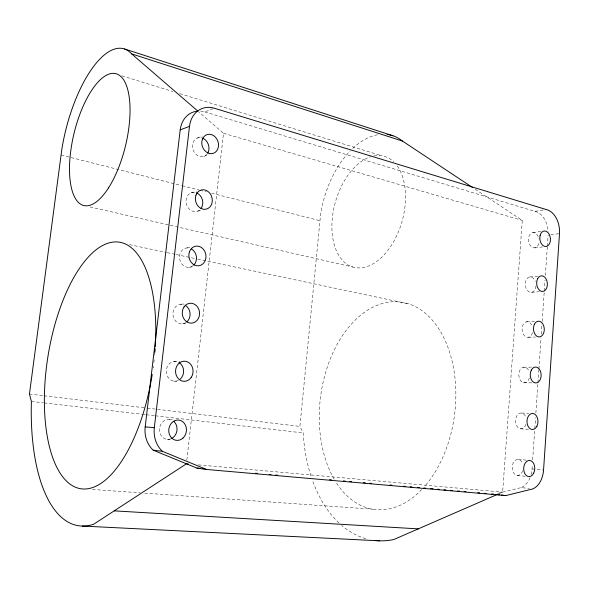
<?xml version="1.0" encoding="UTF-8"?>
<svg xmlns="http://www.w3.org/2000/svg" width="589" height="589" viewBox="0 0 589 589"><rect width="100%" height="100%" fill="white"/><g stroke="black" fill="none" stroke-linecap="round" stroke-linejoin="round"><path stroke-width="0.44" stroke-dasharray="2.94 2.21" d="M310.977 475.971A134.66 87.268 -82.9 0 1 303.173 432.937L299.919 426.421L320.475 215.522A79.412 47.923 -74.4 0 1 350.205 150.917M531.123 474.476A20.976 14.489 -87.9 0 0 532.029 468.969L532.346 464.382M532.655 459.795L534.746 429.543M534.805 428.623L535.563 417.623M535.88 413.036L537.897 383.697M537.963 382.776L538.847 369.944M538.913 369.023L541.055 337.85M541.306 334.184L541.939 325.018M542.197 321.351L544.214 292.011M544.28 291.091L545.031 280.092M545.348 275.505L547.306 247.085M547.372 246.165L548.131 235.166M499.258 493.597L502.631 492.132L522.281 220.441L474.962 189.091M186.846 460.142L223.511 133.276L198.449 111.623M200.554 111.122A25.511 21.16 70.1 0 1 204.795 111.917L214.271 108.229M197.543 137.951L202.69 136.125M203.934 156.357L209.11 154.679M191.211 192.794L196.343 191.388M197.661 211.171L201.968 210.118M497.646 493.346L521.258 487.589L529.224 488.517M186.934 247.917L190.35 247.255M189.165 267.318L194.311 266.486M204.795 111.917L534.908 211.37L546.224 209.537M532.957 232.589L540.798 231.484M550.752 234.805L559.498 233.612M534.665 247.91L542.521 246.931M180.44 304.277L185.557 303.733M529.813 276.94L537.676 276.182M531.536 292.343L539.406 291.71M182.693 323.803L186.971 323.479M526.64 321.808L534.517 321.395M528.362 337.291L535.386 337.041M173.851 361.462L179.8 361.351M523.422 367.19L533.958 367.124M523.739 382.784L534.289 382.879M173.851 381.149L178.96 381.208M521.604 413.044L528.65 413.323M520.485 428.821L529.305 429.322M92.466 489.459L140.145 492.816M144.725 493.14L373.028 509.235M169.455 419.405L172.857 419.648M518.32 459.435L526.271 460.134M198.353 464.861L502.631 492.132M532.029 468.969L543.551 470.074M517.194 475.404L525.145 476.229M167.158 439.387L172.253 439.917M31.408 401.44L43.269 402.81M44.182 402.92L141.758 414.229M142.671 414.332L145.402 414.649M146.315 414.759L154.524 415.709M155.437 415.812L303.173 432.937M29.45 394.019L43.159 395.661M44.072 395.771L146.411 408.03M147.324 408.14L299.919 426.421M129.514 244.641L166.334 252.453M167.232 252.644L175.308 254.36M176.207 254.551L196.859 258.932M197.757 259.123L408.766 303.909M90.021 206.938L352.826 267.031M61.227 155.054L181.353 185.528M182.244 185.749L199.148 190.041M200.039 190.262L206.268 191.845M211.606 193.199L320.166 220.735M223.511 133.276L522.281 220.441M121.916 75.841L172.805 91.494M179.822 93.651L381.62 155.724M365.835 538.677A134.66 87.268 -82.9 0 1 341.738 525.462M338.984 522.988A134.66 87.268 -82.9 0 1 312.384 480.116M154.804 353.341A124.78 52.9 -81.1 0 1 154.635 355.204M154.171 359.857A124.78 52.9 -81.1 0 1 153.862 362.64M153.412 366.255A124.78 52.9 -81.1 0 1 153.169 368.073M352.737 148.428A79.412 47.923 -74.4 0 1 377.601 134.771M373.993 155.908A57.56 34.707 -74.4 0 1 393.636 161.754M397.317 166.046A57.56 34.707 -74.4 0 1 384.278 254.617A57.56 34.707 -74.4 0 1 332.557 236.55A57.56 34.707 -74.4 0 1 370.695 156.748M334.177 479.225A104.511 67.588 -82.9 0 1 346.811 329.568A104.511 67.588 -82.9 0 1 443.767 337.6A104.511 67.588 -82.9 0 1 424.374 486.698M421.776 489.525A104.511 67.588 -82.9 0 1 336.098 482.384M530.056 477.694A20.976 14.489 -87.9 0 1 521.258 487.589M534.908 211.37A20.173 13.768 82.7 0 1 548.145 231.573M193.214 265.617A9.777 8.437 79.1 0 1 179.807 259.624A9.777 8.437 79.1 0 1 189.15 248.065M186.176 322.426A9.829 8.577 84.9 0 1 173.011 315.093A9.829 8.577 84.9 0 1 184.136 304.771M178.305 380.42A9.925 8.68 -88.7 0 1 166.26 371.357A9.925 8.68 -88.7 0 1 178.298 362.125M170.95 438.827A10.057 8.754 -82.4 0 1 159.494 429.322A10.057 8.754 -82.4 0 1 171.664 420.001M207.321 153.781A9.741 8.113 70.7 0 1 196.888 155.121A9.741 8.113 70.7 0 1 192.78 143.267A9.741 8.113 70.7 0 1 201.813 137.885M199.553 210.089A9.748 8.283 74.4 0 1 186.293 203.713A9.748 8.283 74.4 0 1 195.526 192.581M522.723 470.692A8.01 5.529 -87.9 0 1 514.241 473.77A8.01 5.529 -87.9 0 1 514.366 461.202A8.01 5.529 -87.9 0 1 522.789 463.955M525.97 424.345A7.929 5.492 -89.8 0 1 517.562 427.099A7.929 5.492 -89.8 0 1 517.679 414.649A7.929 5.492 -89.8 0 1 526.029 417.667M529.364 377.91A7.863 5.441 88.4 0 1 521.088 381.252A7.863 5.441 88.4 0 1 520.831 368.78A7.863 5.441 88.4 0 1 529.239 371.917M532.53 332.63A7.804 5.389 86.5 0 1 524.328 335.664A7.804 5.389 86.5 0 1 524.063 323.295A7.804 5.389 86.5 0 1 532.404 326.689M535.983 285.952A7.753 5.33 84.8 0 1 528.466 291.474A7.753 5.33 84.8 0 1 526.706 279.039A7.753 5.33 84.8 0 1 535.327 281.358M538.758 243.618A7.709 5.272 83.1 0 1 530.446 245.746A7.709 5.272 83.1 0 1 530.925 233.428A7.709 5.272 83.1 0 1 538.942 239.068"/><path stroke-width="0.88" d="M206.555 469.47L162.409 451.314A26.733 23.148 -82.7 0 1 154.325 427.666L189.489 126.377A25.872 21.329 70.4 0 1 214.271 108.229L546.224 209.537A20.401 13.797 82.8 0 1 559.498 233.612L543.551 470.074A21.226 14.534 -88 0 1 532.765 488.929L505.752 495.592L206.555 469.47L196.94 468.093L153.199 450.173A26.343 22.934 -82.4 0 1 145.203 426.87L180.205 129.874A25.511 21.16 70.1 0 1 196.343 111.284M188.274 463.955L186.441 463.793L93.725 524.21A160.922 68.427 -81.1 0 1 31.408 401.44L29.45 394.019L61.867 149.054A93.651 36.577 -76.3 0 1 131.612 53.879L402.449 141.058L472.672 187.574M497.565 494.333L393.805 539.524A134.66 87.268 -82.9 0 1 374.685 540.452M180.205 129.874L189.489 126.377M82.291 526.051L379.566 540.82M114.207 510.862L418.278 528.87M145.203 426.87L154.325 427.666M196.94 468.093L200.606 468.417M202.432 468.579L204.265 468.734M255.501 473.225L257.334 473.387M269.232 474.432L271.058 474.587M275.637 474.992L277.463 475.154M329.619 479.718L331.452 479.88M343.343 480.926L345.176 481.08M349.748 481.485L351.581 481.647M363.479 482.685L365.305 482.847M369.885 483.245L371.711 483.407M390.014 485.012L391.84 485.174M403.737 486.212L405.571 486.374M410.143 486.779L411.969 486.934M417.461 487.42L419.294 487.574M423.866 487.979L425.7 488.141M430.272 488.539L433.018 488.782M437.59 489.179L439.423 489.341M443.996 489.746L445.829 489.901M450.401 490.306L452.234 490.468M457.727 490.946L459.553 491.108M464.125 491.506L465.958 491.668M477.856 492.706L479.682 492.868M484.261 493.273L486.087 493.427M491.579 493.913L493.405 494.075M153.199 450.173L162.409 451.314M496.961 494.488L499.597 494.819M501.357 495.04L505.752 495.592M124.551 48.968L393.032 135.794M131.612 53.879L197.749 111.019M152.22 374.457A124.78 52.9 -81.1 0 1 59.783 472.614A124.78 52.9 -81.1 0 1 82.916 263.541A124.78 52.9 -81.1 0 1 155.282 346.833M155.157 348.688A124.78 52.9 -81.1 0 1 154.878 352.413M387.054 134.432A79.412 47.923 -74.4 0 1 402.449 141.058M191.285 248.86A9.777 8.437 79.1 0 1 193.774 265.109M185.513 305.463A9.829 8.577 84.9 0 1 186.779 321.955M178.982 362.485A9.925 8.68 -88.7 0 1 180.256 379.102M173.637 421.231A10.057 8.754 -82.4 0 1 171.664 438.496M202.52 138.12A9.741 8.113 70.7 0 1 207.726 153.162M196.24 192.794A9.748 8.283 74.4 0 1 201.085 208.462M108.545 187.839A67.86 26.476 -76.4 0 0 120.517 76.18A67.86 26.476 -76.4 0 0 70.282 154.863A67.86 26.476 -76.4 0 0 108.545 187.839M531.249 370.231A7.952 5.456 88.3 0 0 535.173 382.894A7.952 5.456 88.3 0 0 540.665 371.865A7.952 5.456 88.3 0 0 531.249 370.231M540.135 235.35A7.797 5.279 83.1 0 0 546.01 246.489A7.797 5.279 83.1 0 0 549.235 234.393A7.797 5.279 83.1 0 0 540.135 235.35M182.965 438.091A10.204 8.835 -82.7 0 0 181.029 420.686A10.204 8.835 -82.7 0 0 168.815 431.87A10.204 8.835 -82.7 0 0 182.965 438.091M533.708 473.107A8.106 5.544 -88 0 0 529.805 460.443A8.106 5.544 -88 0 0 524.151 472.01A8.106 5.544 -88 0 0 533.708 473.107M534.466 324.178A7.893 5.404 86.5 0 0 538.353 336.856A7.893 5.404 86.5 0 0 543.802 326.122A7.893 5.404 86.5 0 0 534.466 324.178M536.932 426.186A8.025 5.507 -89.9 0 0 533.052 413.5A8.025 5.507 -89.9 0 0 527.449 424.757A8.025 5.507 -89.9 0 0 536.932 426.186M537.647 278.656A7.841 5.345 84.8 0 0 541.505 291.349A7.841 5.345 84.8 0 0 546.901 280.901A7.841 5.345 84.8 0 0 537.647 278.656M202.402 139.291A9.88 8.18 71 0 0 211.318 153.67A9.88 8.18 71 0 0 216.767 138.916A9.88 8.18 71 0 0 202.402 139.291M195.99 195.106A9.888 8.349 74.6 0 0 205.009 209.323A9.888 8.349 74.6 0 0 210.523 194.223A9.888 8.349 74.6 0 0 195.99 195.106M189.489 251.731A9.917 8.511 79.2 0 0 198.603 265.786A9.917 8.511 79.2 0 0 204.184 250.34A9.917 8.511 79.2 0 0 189.489 251.731M191.234 377.387A10.072 8.761 -88.9 0 0 185.491 361.285A10.072 8.761 -88.9 0 0 176.199 375.134A10.072 8.761 -88.9 0 0 191.234 377.387M184.011 306.972A9.976 8.651 84.9 0 0 189.835 323.037A9.976 8.651 84.9 0 0 198.898 309.549A9.976 8.651 84.9 0 0 184.011 306.972"/></g></svg>
